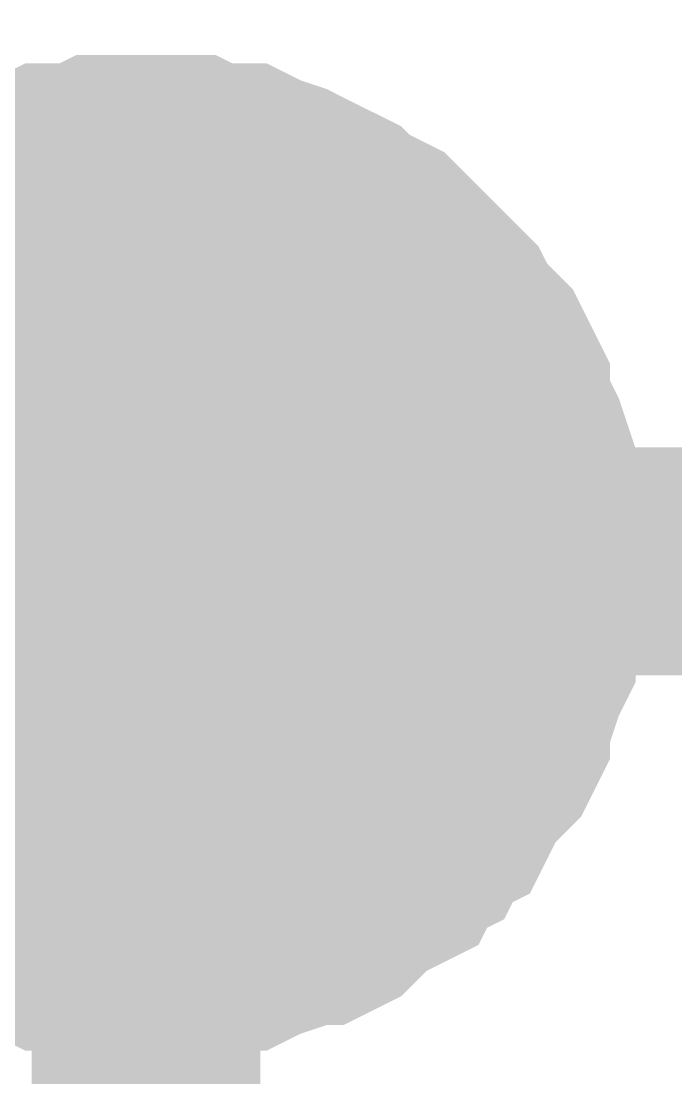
# Model space of a CAD drawing. Header units: inches. Extents: x 0 to 11.5, y 0 to 7.6.
# Drawn here: x 8.3932 to 8.427, y 5.3729 to 5.4276 of the extents above; entities that cross this region are included whole.
import ezdxf

# ---------------------------------------------------------------- set-up
doc = ezdxf.new("R2010")
doc.units = ezdxf.units.IN
doc.header["$MEASUREMENT"] = 0
doc.layers.add('Sheet', color=255, linetype='Continuous')

msp = doc.modelspace()

# ---------------------------------------------------------------- linework, layer by layer
at = {"layer": 'Sheet'}
for points in [[(6.200211, 5.399652, 0.0118, 0.0118, 0), (6.699808, 5.399652, 0.0118, 0.0118, 0), (7.799981, 5.399652, 0.0118, 0.0118, 0), (8.399674, 5.399652, 0.0118, 0.0118, 0), (8.699521, 5.399652, 0.0118, 0.0118, 0), (8.699521, 5.499768, 0.0118, 0.0118, 0)], [(8.386887, 5.415088, 0.0118, 0.0118, 0), (8.387768, 5.41597, 0.0118, 0.0118, 0), (8.38865, 5.416411, 0.0118, 0.0118, 0), (8.389532, 5.416852, 0.0118, 0.0118, 0), (8.389973, 5.417293, 0.0118, 0.0118, 0), (8.390855, 5.417734, 0.0118, 0.0118, 0), (8.391737, 5.418175, 0.0118, 0.0118, 0), (8.392619, 5.418617, 0.0118, 0.0118, 0), (8.393942, 5.419058, 0.0118, 0.0118, 0), (8.394824, 5.419499, 0.0118, 0.0118, 0), (8.395706, 5.419499, 0.0118, 0.0118, 0), (8.396587, 5.419499, 0.0118, 0.0118, 0), (8.397469, 5.41994, 0.0118, 0.0118, 0), (8.398792, 5.41994, 0.0118, 0.0118, 0), (8.399674, 5.41994, 0.0118, 0.0118, 0)], [(8.386887, 5.415088, 0.0118, 0.0118, 0), (8.387768, 5.41597, 0.0118, 0.0118, 0), (8.38865, 5.416411, 0.0118, 0.0118, 0), (8.389532, 5.416852, 0.0118, 0.0118, 0), (8.389973, 5.417293, 0.0118, 0.0118, 0), (8.390855, 5.417734, 0.0118, 0.0118, 0), (8.391737, 5.418175, 0.0118, 0.0118, 0), (8.392619, 5.418617, 0.0118, 0.0118, 0), (8.393942, 5.419058, 0.0118, 0.0118, 0), (8.394824, 5.419499, 0.0118, 0.0118, 0), (8.395706, 5.419499, 0.0118, 0.0118, 0), (8.396587, 5.419499, 0.0118, 0.0118, 0), (8.397469, 5.41994, 0.0118, 0.0118, 0), (8.398792, 5.41994, 0.0118, 0.0118, 0), (8.399674, 5.41994, 0.0118, 0.0118, 0)], [(8.386887, 5.415088, 0.0118, 0.0118, 0), (8.387768, 5.41597, 0.0118, 0.0118, 0), (8.38865, 5.416411, 0.0118, 0.0118, 0), (8.389532, 5.416852, 0.0118, 0.0118, 0), (8.389973, 5.417293, 0.0118, 0.0118, 0), (8.390855, 5.417734, 0.0118, 0.0118, 0), (8.391737, 5.418175, 0.0118, 0.0118, 0), (8.392619, 5.418617, 0.0118, 0.0118, 0), (8.393942, 5.419058, 0.0118, 0.0118, 0), (8.394824, 5.419499, 0.0118, 0.0118, 0), (8.395706, 5.419499, 0.0118, 0.0118, 0), (8.396587, 5.419499, 0.0118, 0.0118, 0), (8.397469, 5.41994, 0.0118, 0.0118, 0), (8.398792, 5.41994, 0.0118, 0.0118, 0), (8.399674, 5.41994, 0.0118, 0.0118, 0)], [(8.386887, 5.415088, 0.0118, 0.0118, 0), (8.387768, 5.41597, 0.0118, 0.0118, 0), (8.38865, 5.416411, 0.0118, 0.0118, 0), (8.389532, 5.416852, 0.0118, 0.0118, 0), (8.389973, 5.417293, 0.0118, 0.0118, 0), (8.390855, 5.417734, 0.0118, 0.0118, 0), (8.391737, 5.418175, 0.0118, 0.0118, 0), (8.392619, 5.418617, 0.0118, 0.0118, 0), (8.393942, 5.419058, 0.0118, 0.0118, 0), (8.394824, 5.419499, 0.0118, 0.0118, 0), (8.395706, 5.419499, 0.0118, 0.0118, 0), (8.396587, 5.419499, 0.0118, 0.0118, 0), (8.397469, 5.41994, 0.0118, 0.0118, 0), (8.398792, 5.41994, 0.0118, 0.0118, 0), (8.399674, 5.41994, 0.0118, 0.0118, 0)], [(8.399674, 5.41994, 0.0118, 0.0118, 0), (8.399674, 5.41994, 0.0118, 0.0118, 0)], [(8.399674, 5.41994, 0.0118, 0.0118, 0), (8.400556, 5.41994, 0.0118, 0.0118, 0), (8.401879, 5.41994, 0.0118, 0.0118, 0), (8.402761, 5.419499, 0.0118, 0.0118, 0), (8.403643, 5.419499, 0.0118, 0.0118, 0), (8.404525, 5.419499, 0.0118, 0.0118, 0), (8.405406, 5.419058, 0.0118, 0.0118, 0), (8.406729, 5.418617, 0.0118, 0.0118, 0), (8.407611, 5.418175, 0.0118, 0.0118, 0), (8.408493, 5.417734, 0.0118, 0.0118, 0), (8.409375, 5.417293, 0.0118, 0.0118, 0), (8.409816, 5.416852, 0.0118, 0.0118, 0), (8.410698, 5.416411, 0.0118, 0.0118, 0), (8.41158, 5.41597, 0.0118, 0.0118, 0), (8.412462, 5.415088, 0.0118, 0.0118, 0), (8.412903, 5.414647, 0.0118, 0.0118, 0), (8.413785, 5.413765, 0.0118, 0.0118, 0), (8.414225, 5.413324, 0.0118, 0.0118, 0), (8.415107, 5.412442, 0.0118, 0.0118, 0), (8.415548, 5.41156, 0.0118, 0.0118, 0), (8.415989, 5.411119, 0.0118, 0.0118, 0), (8.416871, 5.410237, 0.0118, 0.0118, 0), (8.417312, 5.409355, 0.0118, 0.0118, 0), (8.417753, 5.408473, 0.0118, 0.0118, 0), (8.417753, 5.407591, 0.0118, 0.0118, 0), (8.418194, 5.406708, 0.0118, 0.0118, 0), (8.418635, 5.405826, 0.0118, 0.0118, 0), (8.419076, 5.404503, 0.0118, 0.0118, 0), (8.419076, 5.403621, 0.0118, 0.0118, 0), (8.419076, 5.402739, 0.0118, 0.0118, 0), (8.419517, 5.401857, 0.0118, 0.0118, 0), (8.419517, 5.400534, 0.0118, 0.0118, 0), (8.419517, 5.399652, 0.0118, 0.0118, 0)], [(8.399674, 5.41994, 0.0118, 0.0118, 0), (8.399674, 5.41994, 0.0118, 0.0118, 0)], [(8.399674, 5.41994, 0.0118, 0.0118, 0), (8.400556, 5.41994, 0.0118, 0.0118, 0), (8.401879, 5.41994, 0.0118, 0.0118, 0), (8.402761, 5.419499, 0.0118, 0.0118, 0), (8.403643, 5.419499, 0.0118, 0.0118, 0), (8.404525, 5.419499, 0.0118, 0.0118, 0), (8.405406, 5.419058, 0.0118, 0.0118, 0), (8.406729, 5.418617, 0.0118, 0.0118, 0), (8.407611, 5.418175, 0.0118, 0.0118, 0), (8.408493, 5.417734, 0.0118, 0.0118, 0), (8.409375, 5.417293, 0.0118, 0.0118, 0), (8.409816, 5.416852, 0.0118, 0.0118, 0), (8.410698, 5.416411, 0.0118, 0.0118, 0), (8.41158, 5.41597, 0.0118, 0.0118, 0), (8.412462, 5.415088, 0.0118, 0.0118, 0), (8.412903, 5.414647, 0.0118, 0.0118, 0), (8.413785, 5.413765, 0.0118, 0.0118, 0), (8.414225, 5.413324, 0.0118, 0.0118, 0), (8.415107, 5.412442, 0.0118, 0.0118, 0), (8.415548, 5.41156, 0.0118, 0.0118, 0), (8.415989, 5.411119, 0.0118, 0.0118, 0), (8.416871, 5.410237, 0.0118, 0.0118, 0), (8.417312, 5.409355, 0.0118, 0.0118, 0), (8.417753, 5.408473, 0.0118, 0.0118, 0), (8.417753, 5.407591, 0.0118, 0.0118, 0), (8.418194, 5.406708, 0.0118, 0.0118, 0), (8.418635, 5.405826, 0.0118, 0.0118, 0), (8.419076, 5.404503, 0.0118, 0.0118, 0), (8.419076, 5.403621, 0.0118, 0.0118, 0), (8.419076, 5.402739, 0.0118, 0.0118, 0), (8.419517, 5.401857, 0.0118, 0.0118, 0), (8.419517, 5.400534, 0.0118, 0.0118, 0), (8.419517, 5.399652, 0.0118, 0.0118, 0)], [(8.399674, 5.41994, 0.0118, 0.0118, 0), (8.399674, 5.41994, 0.0118, 0.0118, 0)], [(8.399674, 5.41994, 0.0118, 0.0118, 0), (8.400556, 5.41994, 0.0118, 0.0118, 0), (8.401879, 5.41994, 0.0118, 0.0118, 0), (8.402761, 5.419499, 0.0118, 0.0118, 0), (8.403643, 5.419499, 0.0118, 0.0118, 0), (8.404525, 5.419499, 0.0118, 0.0118, 0), (8.405406, 5.419058, 0.0118, 0.0118, 0), (8.406729, 5.418617, 0.0118, 0.0118, 0), (8.407611, 5.418175, 0.0118, 0.0118, 0), (8.408493, 5.417734, 0.0118, 0.0118, 0), (8.409375, 5.417293, 0.0118, 0.0118, 0), (8.409816, 5.416852, 0.0118, 0.0118, 0), (8.410698, 5.416411, 0.0118, 0.0118, 0), (8.41158, 5.41597, 0.0118, 0.0118, 0), (8.412462, 5.415088, 0.0118, 0.0118, 0), (8.412903, 5.414647, 0.0118, 0.0118, 0), (8.413785, 5.413765, 0.0118, 0.0118, 0), (8.414225, 5.413324, 0.0118, 0.0118, 0), (8.415107, 5.412442, 0.0118, 0.0118, 0), (8.415548, 5.41156, 0.0118, 0.0118, 0), (8.415989, 5.411119, 0.0118, 0.0118, 0), (8.416871, 5.410237, 0.0118, 0.0118, 0), (8.417312, 5.409355, 0.0118, 0.0118, 0), (8.417753, 5.408473, 0.0118, 0.0118, 0), (8.417753, 5.407591, 0.0118, 0.0118, 0), (8.418194, 5.406708, 0.0118, 0.0118, 0), (8.418635, 5.405826, 0.0118, 0.0118, 0), (8.419076, 5.404503, 0.0118, 0.0118, 0), (8.419076, 5.403621, 0.0118, 0.0118, 0), (8.419076, 5.402739, 0.0118, 0.0118, 0), (8.419517, 5.401857, 0.0118, 0.0118, 0), (8.419517, 5.400534, 0.0118, 0.0118, 0), (8.419517, 5.399652, 0.0118, 0.0118, 0)], [(8.399674, 5.41994, 0.0118, 0.0118, 0), (8.399674, 5.41994, 0.0118, 0.0118, 0)], [(8.399674, 5.41994, 0.0118, 0.0118, 0), (8.400556, 5.41994, 0.0118, 0.0118, 0), (8.401879, 5.41994, 0.0118, 0.0118, 0), (8.402761, 5.419499, 0.0118, 0.0118, 0), (8.403643, 5.419499, 0.0118, 0.0118, 0), (8.404525, 5.419499, 0.0118, 0.0118, 0), (8.405406, 5.419058, 0.0118, 0.0118, 0), (8.406729, 5.418617, 0.0118, 0.0118, 0), (8.407611, 5.418175, 0.0118, 0.0118, 0), (8.408493, 5.417734, 0.0118, 0.0118, 0), (8.409375, 5.417293, 0.0118, 0.0118, 0), (8.409816, 5.416852, 0.0118, 0.0118, 0), (8.410698, 5.416411, 0.0118, 0.0118, 0), (8.41158, 5.41597, 0.0118, 0.0118, 0), (8.412462, 5.415088, 0.0118, 0.0118, 0), (8.412903, 5.414647, 0.0118, 0.0118, 0), (8.413785, 5.413765, 0.0118, 0.0118, 0), (8.414225, 5.413324, 0.0118, 0.0118, 0), (8.415107, 5.412442, 0.0118, 0.0118, 0), (8.415548, 5.41156, 0.0118, 0.0118, 0), (8.415989, 5.411119, 0.0118, 0.0118, 0), (8.416871, 5.410237, 0.0118, 0.0118, 0), (8.417312, 5.409355, 0.0118, 0.0118, 0), (8.417753, 5.408473, 0.0118, 0.0118, 0), (8.417753, 5.407591, 0.0118, 0.0118, 0), (8.418194, 5.406708, 0.0118, 0.0118, 0), (8.418635, 5.405826, 0.0118, 0.0118, 0), (8.419076, 5.404503, 0.0118, 0.0118, 0), (8.419076, 5.403621, 0.0118, 0.0118, 0), (8.419076, 5.402739, 0.0118, 0.0118, 0), (8.419517, 5.401857, 0.0118, 0.0118, 0), (8.419517, 5.400534, 0.0118, 0.0118, 0), (8.419517, 5.399652, 0.0118, 0.0118, 0)], [(8.390855, 5.417734, 0.0039, 0.0039, 0), (8.391737, 5.418175, 0.0039, 0.0039, 0), (8.392619, 5.418617, 0.0039, 0.0039, 0), (8.393942, 5.419058, 0.0039, 0.0039, 0), (8.394824, 5.419499, 0.0039, 0.0039, 0), (8.395706, 5.419499, 0.0039, 0.0039, 0), (8.396587, 5.419499, 0.0039, 0.0039, 0), (8.397469, 5.41994, 0.0039, 0.0039, 0), (8.398792, 5.41994, 0.0039, 0.0039, 0), (8.399674, 5.41994, 0.0039, 0.0039, 0)], [(8.390855, 5.417734, 0.0039, 0.0039, 0), (8.391737, 5.418175, 0.0039, 0.0039, 0), (8.392619, 5.418617, 0.0039, 0.0039, 0), (8.393942, 5.419058, 0.0039, 0.0039, 0), (8.394824, 5.419499, 0.0039, 0.0039, 0), (8.395706, 5.419499, 0.0039, 0.0039, 0), (8.396587, 5.419499, 0.0039, 0.0039, 0), (8.397469, 5.41994, 0.0039, 0.0039, 0), (8.398792, 5.41994, 0.0039, 0.0039, 0), (8.399674, 5.41994, 0.0039, 0.0039, 0)], [(8.390855, 5.417734, 0.0039, 0.0039, 0), (8.391737, 5.418175, 0.0039, 0.0039, 0), (8.392619, 5.418617, 0.0039, 0.0039, 0), (8.393942, 5.419058, 0.0039, 0.0039, 0), (8.394824, 5.419499, 0.0039, 0.0039, 0), (8.395706, 5.419499, 0.0039, 0.0039, 0), (8.396587, 5.419499, 0.0039, 0.0039, 0), (8.397469, 5.41994, 0.0039, 0.0039, 0), (8.398792, 5.41994, 0.0039, 0.0039, 0), (8.399674, 5.41994, 0.0039, 0.0039, 0)], [(8.390855, 5.417734, 0.0039, 0.0039, 0), (8.391737, 5.418175, 0.0039, 0.0039, 0), (8.392619, 5.418617, 0.0039, 0.0039, 0), (8.393942, 5.419058, 0.0039, 0.0039, 0), (8.394824, 5.419499, 0.0039, 0.0039, 0), (8.395706, 5.419499, 0.0039, 0.0039, 0), (8.396587, 5.419499, 0.0039, 0.0039, 0), (8.397469, 5.41994, 0.0039, 0.0039, 0), (8.398792, 5.41994, 0.0039, 0.0039, 0), (8.399674, 5.41994, 0.0039, 0.0039, 0)], [(8.399674, 5.41994, 0.0039, 0.0039, 0), (8.399674, 5.41994, 0.0039, 0.0039, 0)], [(8.399674, 5.41994, 0.0039, 0.0039, 0), (8.400556, 5.41994, 0.0039, 0.0039, 0), (8.401879, 5.41994, 0.0039, 0.0039, 0), (8.402761, 5.419499, 0.0039, 0.0039, 0), (8.403643, 5.419499, 0.0039, 0.0039, 0), (8.404525, 5.419499, 0.0039, 0.0039, 0), (8.405406, 5.419058, 0.0039, 0.0039, 0), (8.406729, 5.418617, 0.0039, 0.0039, 0), (8.407611, 5.418175, 0.0039, 0.0039, 0), (8.408493, 5.417734, 0.0039, 0.0039, 0), (8.409375, 5.417293, 0.0039, 0.0039, 0), (8.409816, 5.416852, 0.0039, 0.0039, 0), (8.410698, 5.416411, 0.0039, 0.0039, 0), (8.41158, 5.41597, 0.0039, 0.0039, 0), (8.412462, 5.415088, 0.0039, 0.0039, 0), (8.412903, 5.414647, 0.0039, 0.0039, 0), (8.413785, 5.413765, 0.0039, 0.0039, 0), (8.414225, 5.413324, 0.0039, 0.0039, 0), (8.415107, 5.412442, 0.0039, 0.0039, 0), (8.415548, 5.41156, 0.0039, 0.0039, 0), (8.415989, 5.411119, 0.0039, 0.0039, 0), (8.416871, 5.410237, 0.0039, 0.0039, 0), (8.417312, 5.409355, 0.0039, 0.0039, 0), (8.417753, 5.408473, 0.0039, 0.0039, 0), (8.417753, 5.407591, 0.0039, 0.0039, 0), (8.418194, 5.406708, 0.0039, 0.0039, 0), (8.418635, 5.405826, 0.0039, 0.0039, 0), (8.419076, 5.404503, 0.0039, 0.0039, 0), (8.419076, 5.403621, 0.0039, 0.0039, 0), (8.419076, 5.402739, 0.0039, 0.0039, 0), (8.419517, 5.401857, 0.0039, 0.0039, 0), (8.419517, 5.400534, 0.0039, 0.0039, 0), (8.419517, 5.399652, 0.0039, 0.0039, 0)], [(8.399674, 5.41994, 0.0039, 0.0039, 0), (8.399674, 5.41994, 0.0039, 0.0039, 0)], [(8.399674, 5.41994, 0.0039, 0.0039, 0), (8.400556, 5.41994, 0.0039, 0.0039, 0), (8.401879, 5.41994, 0.0039, 0.0039, 0), (8.402761, 5.419499, 0.0039, 0.0039, 0), (8.403643, 5.419499, 0.0039, 0.0039, 0), (8.404525, 5.419499, 0.0039, 0.0039, 0), (8.405406, 5.419058, 0.0039, 0.0039, 0), (8.406729, 5.418617, 0.0039, 0.0039, 0), (8.407611, 5.418175, 0.0039, 0.0039, 0), (8.408493, 5.417734, 0.0039, 0.0039, 0), (8.409375, 5.417293, 0.0039, 0.0039, 0), (8.409816, 5.416852, 0.0039, 0.0039, 0), (8.410698, 5.416411, 0.0039, 0.0039, 0), (8.41158, 5.41597, 0.0039, 0.0039, 0), (8.412462, 5.415088, 0.0039, 0.0039, 0), (8.412903, 5.414647, 0.0039, 0.0039, 0), (8.413785, 5.413765, 0.0039, 0.0039, 0), (8.414225, 5.413324, 0.0039, 0.0039, 0), (8.415107, 5.412442, 0.0039, 0.0039, 0), (8.415548, 5.41156, 0.0039, 0.0039, 0), (8.415989, 5.411119, 0.0039, 0.0039, 0), (8.416871, 5.410237, 0.0039, 0.0039, 0), (8.417312, 5.409355, 0.0039, 0.0039, 0), (8.417753, 5.408473, 0.0039, 0.0039, 0), (8.417753, 5.407591, 0.0039, 0.0039, 0), (8.418194, 5.406708, 0.0039, 0.0039, 0), (8.418635, 5.405826, 0.0039, 0.0039, 0), (8.419076, 5.404503, 0.0039, 0.0039, 0), (8.419076, 5.403621, 0.0039, 0.0039, 0), (8.419076, 5.402739, 0.0039, 0.0039, 0), (8.419517, 5.401857, 0.0039, 0.0039, 0), (8.419517, 5.400534, 0.0039, 0.0039, 0), (8.419517, 5.399652, 0.0039, 0.0039, 0)], [(8.399674, 5.41994, 0.0039, 0.0039, 0), (8.399674, 5.41994, 0.0039, 0.0039, 0)], [(8.399674, 5.41994, 0.0039, 0.0039, 0), (8.400556, 5.41994, 0.0039, 0.0039, 0), (8.401879, 5.41994, 0.0039, 0.0039, 0), (8.402761, 5.419499, 0.0039, 0.0039, 0), (8.403643, 5.419499, 0.0039, 0.0039, 0), (8.404525, 5.419499, 0.0039, 0.0039, 0), (8.405406, 5.419058, 0.0039, 0.0039, 0), (8.406729, 5.418617, 0.0039, 0.0039, 0), (8.407611, 5.418175, 0.0039, 0.0039, 0), (8.408493, 5.417734, 0.0039, 0.0039, 0), (8.409375, 5.417293, 0.0039, 0.0039, 0), (8.409816, 5.416852, 0.0039, 0.0039, 0), (8.410698, 5.416411, 0.0039, 0.0039, 0), (8.41158, 5.41597, 0.0039, 0.0039, 0), (8.412462, 5.415088, 0.0039, 0.0039, 0), (8.412903, 5.414647, 0.0039, 0.0039, 0), (8.413785, 5.413765, 0.0039, 0.0039, 0), (8.414225, 5.413324, 0.0039, 0.0039, 0), (8.415107, 5.412442, 0.0039, 0.0039, 0), (8.415548, 5.41156, 0.0039, 0.0039, 0), (8.415989, 5.411119, 0.0039, 0.0039, 0), (8.416871, 5.410237, 0.0039, 0.0039, 0), (8.417312, 5.409355, 0.0039, 0.0039, 0), (8.417753, 5.408473, 0.0039, 0.0039, 0), (8.417753, 5.407591, 0.0039, 0.0039, 0), (8.418194, 5.406708, 0.0039, 0.0039, 0), (8.418635, 5.405826, 0.0039, 0.0039, 0), (8.419076, 5.404503, 0.0039, 0.0039, 0), (8.419076, 5.403621, 0.0039, 0.0039, 0), (8.419076, 5.402739, 0.0039, 0.0039, 0), (8.419517, 5.401857, 0.0039, 0.0039, 0), (8.419517, 5.400534, 0.0039, 0.0039, 0), (8.419517, 5.399652, 0.0039, 0.0039, 0)], [(8.399674, 5.41994, 0.0039, 0.0039, 0), (8.399674, 5.41994, 0.0039, 0.0039, 0)], [(8.399674, 5.41994, 0.0039, 0.0039, 0), (8.400556, 5.41994, 0.0039, 0.0039, 0), (8.401879, 5.41994, 0.0039, 0.0039, 0), (8.402761, 5.419499, 0.0039, 0.0039, 0), (8.403643, 5.419499, 0.0039, 0.0039, 0), (8.404525, 5.419499, 0.0039, 0.0039, 0), (8.405406, 5.419058, 0.0039, 0.0039, 0), (8.406729, 5.418617, 0.0039, 0.0039, 0), (8.407611, 5.418175, 0.0039, 0.0039, 0), (8.408493, 5.417734, 0.0039, 0.0039, 0), (8.409375, 5.417293, 0.0039, 0.0039, 0), (8.409816, 5.416852, 0.0039, 0.0039, 0), (8.410698, 5.416411, 0.0039, 0.0039, 0), (8.41158, 5.41597, 0.0039, 0.0039, 0), (8.412462, 5.415088, 0.0039, 0.0039, 0), (8.412903, 5.414647, 0.0039, 0.0039, 0), (8.413785, 5.413765, 0.0039, 0.0039, 0), (8.414225, 5.413324, 0.0039, 0.0039, 0), (8.415107, 5.412442, 0.0039, 0.0039, 0), (8.415548, 5.41156, 0.0039, 0.0039, 0), (8.415989, 5.411119, 0.0039, 0.0039, 0), (8.416871, 5.410237, 0.0039, 0.0039, 0), (8.417312, 5.409355, 0.0039, 0.0039, 0), (8.417753, 5.408473, 0.0039, 0.0039, 0), (8.417753, 5.407591, 0.0039, 0.0039, 0), (8.418194, 5.406708, 0.0039, 0.0039, 0), (8.418635, 5.405826, 0.0039, 0.0039, 0), (8.419076, 5.404503, 0.0039, 0.0039, 0), (8.419076, 5.403621, 0.0039, 0.0039, 0), (8.419076, 5.402739, 0.0039, 0.0039, 0), (8.419517, 5.401857, 0.0039, 0.0039, 0), (8.419517, 5.400534, 0.0039, 0.0039, 0), (8.419517, 5.399652, 0.0039, 0.0039, 0)], [(8.419517, 5.399652, 0.0118, 0.0118, 0), (8.419517, 5.39877, 0.0118, 0.0118, 0), (8.419517, 5.397447, 0.0118, 0.0118, 0), (8.419076, 5.396565, 0.0118, 0.0118, 0), (8.419076, 5.395682, 0.0118, 0.0118, 0), (8.419076, 5.3948, 0.0118, 0.0118, 0), (8.418635, 5.393918, 0.0118, 0.0118, 0), (8.418194, 5.392595, 0.0118, 0.0118, 0), (8.417753, 5.391713, 0.0118, 0.0118, 0), (8.417753, 5.390831, 0.0118, 0.0118, 0), (8.417312, 5.389949, 0.0118, 0.0118, 0), (8.416871, 5.389508, 0.0118, 0.0118, 0), (8.415989, 5.388626, 0.0118, 0.0118, 0), (8.415548, 5.387744, 0.0118, 0.0118, 0), (8.415107, 5.386862, 0.0118, 0.0118, 0), (8.414225, 5.386421, 0.0118, 0.0118, 0), (8.413785, 5.385539, 0.0118, 0.0118, 0), (8.412903, 5.385097, 0.0118, 0.0118, 0), (8.412462, 5.384215, 0.0118, 0.0118, 0), (8.41158, 5.383774, 0.0118, 0.0118, 0), (8.410698, 5.383333, 0.0118, 0.0118, 0), (8.409816, 5.382451, 0.0118, 0.0118, 0), (8.409375, 5.38201, 0.0118, 0.0118, 0), (8.408493, 5.381569, 0.0118, 0.0118, 0), (8.407611, 5.381569, 0.0118, 0.0118, 0), (8.406729, 5.381128, 0.0118, 0.0118, 0), (8.405406, 5.380687, 0.0118, 0.0118, 0), (8.404525, 5.380246, 0.0118, 0.0118, 0), (8.403643, 5.380246, 0.0118, 0.0118, 0), (8.402761, 5.380246, 0.0118, 0.0118, 0), (8.401879, 5.379805, 0.0118, 0.0118, 0), (8.400556, 5.379805, 0.0118, 0.0118, 0), (8.399674, 5.379805, 0.0118, 0.0118, 0)], [(8.399674, 5.299977, 0.0118, 0.0118, 0), (8.399674, 5.399652, 0.0118, 0.0118, 0)], [(8.419517, 5.399652, 0.0118, 0.0118, 0), (8.419517, 5.39877, 0.0118, 0.0118, 0), (8.419517, 5.397447, 0.0118, 0.0118, 0), (8.419076, 5.396565, 0.0118, 0.0118, 0), (8.419076, 5.395682, 0.0118, 0.0118, 0), (8.419076, 5.3948, 0.0118, 0.0118, 0), (8.418635, 5.393918, 0.0118, 0.0118, 0), (8.418194, 5.392595, 0.0118, 0.0118, 0), (8.417753, 5.391713, 0.0118, 0.0118, 0), (8.417753, 5.390831, 0.0118, 0.0118, 0), (8.417312, 5.389949, 0.0118, 0.0118, 0), (8.416871, 5.389508, 0.0118, 0.0118, 0), (8.415989, 5.388626, 0.0118, 0.0118, 0), (8.415548, 5.387744, 0.0118, 0.0118, 0), (8.415107, 5.386862, 0.0118, 0.0118, 0), (8.414225, 5.386421, 0.0118, 0.0118, 0), (8.413785, 5.385539, 0.0118, 0.0118, 0), (8.412903, 5.385097, 0.0118, 0.0118, 0), (8.412462, 5.384215, 0.0118, 0.0118, 0), (8.41158, 5.383774, 0.0118, 0.0118, 0), (8.410698, 5.383333, 0.0118, 0.0118, 0), (8.409816, 5.382451, 0.0118, 0.0118, 0), (8.409375, 5.38201, 0.0118, 0.0118, 0), (8.408493, 5.381569, 0.0118, 0.0118, 0), (8.407611, 5.381569, 0.0118, 0.0118, 0), (8.406729, 5.381128, 0.0118, 0.0118, 0), (8.405406, 5.380687, 0.0118, 0.0118, 0), (8.404525, 5.380246, 0.0118, 0.0118, 0), (8.403643, 5.380246, 0.0118, 0.0118, 0), (8.402761, 5.380246, 0.0118, 0.0118, 0), (8.401879, 5.379805, 0.0118, 0.0118, 0), (8.400556, 5.379805, 0.0118, 0.0118, 0), (8.399674, 5.379805, 0.0118, 0.0118, 0)], [(8.419517, 5.399652, 0.0118, 0.0118, 0), (8.419517, 5.39877, 0.0118, 0.0118, 0), (8.419517, 5.397447, 0.0118, 0.0118, 0), (8.419076, 5.396565, 0.0118, 0.0118, 0), (8.419076, 5.395682, 0.0118, 0.0118, 0), (8.419076, 5.3948, 0.0118, 0.0118, 0), (8.418635, 5.393918, 0.0118, 0.0118, 0), (8.418194, 5.392595, 0.0118, 0.0118, 0), (8.417753, 5.391713, 0.0118, 0.0118, 0), (8.417753, 5.390831, 0.0118, 0.0118, 0), (8.417312, 5.389949, 0.0118, 0.0118, 0), (8.416871, 5.389508, 0.0118, 0.0118, 0), (8.415989, 5.388626, 0.0118, 0.0118, 0), (8.415548, 5.387744, 0.0118, 0.0118, 0), (8.415107, 5.386862, 0.0118, 0.0118, 0), (8.414225, 5.386421, 0.0118, 0.0118, 0), (8.413785, 5.385539, 0.0118, 0.0118, 0), (8.412903, 5.385097, 0.0118, 0.0118, 0), (8.412462, 5.384215, 0.0118, 0.0118, 0), (8.41158, 5.383774, 0.0118, 0.0118, 0), (8.410698, 5.383333, 0.0118, 0.0118, 0), (8.409816, 5.382451, 0.0118, 0.0118, 0), (8.409375, 5.38201, 0.0118, 0.0118, 0), (8.408493, 5.381569, 0.0118, 0.0118, 0), (8.407611, 5.381569, 0.0118, 0.0118, 0), (8.406729, 5.381128, 0.0118, 0.0118, 0), (8.405406, 5.380687, 0.0118, 0.0118, 0), (8.404525, 5.380246, 0.0118, 0.0118, 0), (8.403643, 5.380246, 0.0118, 0.0118, 0), (8.402761, 5.380246, 0.0118, 0.0118, 0), (8.401879, 5.379805, 0.0118, 0.0118, 0), (8.400556, 5.379805, 0.0118, 0.0118, 0), (8.399674, 5.379805, 0.0118, 0.0118, 0)], [(8.419517, 5.399652, 0.0118, 0.0118, 0), (8.419517, 5.39877, 0.0118, 0.0118, 0), (8.419517, 5.397447, 0.0118, 0.0118, 0), (8.419076, 5.396565, 0.0118, 0.0118, 0), (8.419076, 5.395682, 0.0118, 0.0118, 0), (8.419076, 5.3948, 0.0118, 0.0118, 0), (8.418635, 5.393918, 0.0118, 0.0118, 0), (8.418194, 5.392595, 0.0118, 0.0118, 0), (8.417753, 5.391713, 0.0118, 0.0118, 0), (8.417753, 5.390831, 0.0118, 0.0118, 0), (8.417312, 5.389949, 0.0118, 0.0118, 0), (8.416871, 5.389508, 0.0118, 0.0118, 0), (8.415989, 5.388626, 0.0118, 0.0118, 0), (8.415548, 5.387744, 0.0118, 0.0118, 0), (8.415107, 5.386862, 0.0118, 0.0118, 0), (8.414225, 5.386421, 0.0118, 0.0118, 0), (8.413785, 5.385539, 0.0118, 0.0118, 0), (8.412903, 5.385097, 0.0118, 0.0118, 0), (8.412462, 5.384215, 0.0118, 0.0118, 0), (8.41158, 5.383774, 0.0118, 0.0118, 0), (8.410698, 5.383333, 0.0118, 0.0118, 0), (8.409816, 5.382451, 0.0118, 0.0118, 0), (8.409375, 5.38201, 0.0118, 0.0118, 0), (8.408493, 5.381569, 0.0118, 0.0118, 0), (8.407611, 5.381569, 0.0118, 0.0118, 0), (8.406729, 5.381128, 0.0118, 0.0118, 0), (8.405406, 5.380687, 0.0118, 0.0118, 0), (8.404525, 5.380246, 0.0118, 0.0118, 0), (8.403643, 5.380246, 0.0118, 0.0118, 0), (8.402761, 5.380246, 0.0118, 0.0118, 0), (8.401879, 5.379805, 0.0118, 0.0118, 0), (8.400556, 5.379805, 0.0118, 0.0118, 0), (8.399674, 5.379805, 0.0118, 0.0118, 0)], [(8.419517, 5.399652, 0.0118, 0.0118, 0), (8.419517, 5.399652, 0.0118, 0.0118, 0), (8.419517, 5.399652, 0.0118, 0.0118, 0), (8.419517, 5.399652, 0.0118, 0.0118, 0), (8.419517, 5.399652, 0.0118, 0.0118, 0), (8.419517, 5.399652, 0.0118, 0.0118, 0), (8.419517, 5.399652, 0.0118, 0.0118, 0), (8.419517, 5.399652, 0.0118, 0.0118, 0), (8.419517, 5.399652, 0.0118, 0.0118, 0), (8.419517, 5.399652, 0.0118, 0.0118, 0), (8.419517, 5.399652, 0.0118, 0.0118, 0), (8.419517, 5.399652, 0.0118, 0.0118, 0), (8.419517, 5.399652, 0.0118, 0.0118, 0), (8.419517, 5.399652, 0.0118, 0.0118, 0), (8.419517, 5.399652, 0.0118, 0.0118, 0), (8.419517, 5.399652, 0.0118, 0.0118, 0), (8.419517, 5.399652, 0.0118, 0.0118, 0), (8.419517, 5.399652, 0.0118, 0.0118, 0), (8.419517, 5.399652, 0.0118, 0.0118, 0), (8.419517, 5.399652, 0.0118, 0.0118, 0), (8.419517, 5.399652, 0.0118, 0.0118, 0), (8.419517, 5.399652, 0.0118, 0.0118, 0), (8.419517, 5.399652, 0.0118, 0.0118, 0), (8.419517, 5.399652, 0.0118, 0.0118, 0), (8.419517, 5.399652, 0.0118, 0.0118, 0), (8.419517, 5.399652, 0.0118, 0.0118, 0), (8.419517, 5.399652, 0.0118, 0.0118, 0), (8.419517, 5.399652, 0.0118, 0.0118, 0), (8.419517, 5.399652, 0.0118, 0.0118, 0), (8.419517, 5.399652, 0.0118, 0.0118, 0), (8.419517, 5.399652, 0.0118, 0.0118, 0), (8.419517, 5.399652, 0.0118, 0.0118, 0), (8.419517, 5.399652, 0.0118, 0.0118, 0)], [(8.419517, 5.399652, 0.0118, 0.0118, 0), (8.419517, 5.399652, 0.0118, 0.0118, 0)], [(8.419517, 5.399652, 0.0118, 0.0118, 0), (8.419517, 5.399652, 0.0118, 0.0118, 0), (8.419517, 5.399652, 0.0118, 0.0118, 0), (8.419517, 5.399652, 0.0118, 0.0118, 0), (8.419517, 5.399652, 0.0118, 0.0118, 0), (8.419517, 5.399652, 0.0118, 0.0118, 0), (8.419517, 5.399652, 0.0118, 0.0118, 0), (8.419517, 5.399652, 0.0118, 0.0118, 0), (8.419517, 5.399652, 0.0118, 0.0118, 0), (8.419517, 5.399652, 0.0118, 0.0118, 0), (8.419517, 5.399652, 0.0118, 0.0118, 0), (8.419517, 5.399652, 0.0118, 0.0118, 0), (8.419517, 5.399652, 0.0118, 0.0118, 0), (8.419517, 5.399652, 0.0118, 0.0118, 0), (8.419517, 5.399652, 0.0118, 0.0118, 0), (8.419517, 5.399652, 0.0118, 0.0118, 0), (8.419517, 5.399652, 0.0118, 0.0118, 0), (8.419517, 5.399652, 0.0118, 0.0118, 0), (8.419517, 5.399652, 0.0118, 0.0118, 0), (8.419517, 5.399652, 0.0118, 0.0118, 0), (8.419517, 5.399652, 0.0118, 0.0118, 0), (8.419517, 5.399652, 0.0118, 0.0118, 0), (8.419517, 5.399652, 0.0118, 0.0118, 0), (8.419517, 5.399652, 0.0118, 0.0118, 0), (8.419517, 5.399652, 0.0118, 0.0118, 0), (8.419517, 5.399652, 0.0118, 0.0118, 0), (8.419517, 5.399652, 0.0118, 0.0118, 0), (8.419517, 5.399652, 0.0118, 0.0118, 0), (8.419517, 5.399652, 0.0118, 0.0118, 0), (8.419517, 5.399652, 0.0118, 0.0118, 0), (8.419517, 5.399652, 0.0118, 0.0118, 0), (8.419517, 5.399652, 0.0118, 0.0118, 0), (8.419517, 5.399652, 0.0118, 0.0118, 0)], [(8.419517, 5.399652, 0.0118, 0.0118, 0), (8.419517, 5.399652, 0.0118, 0.0118, 0)], [(8.419517, 5.399652, 0.0118, 0.0118, 0), (8.419517, 5.399652, 0.0118, 0.0118, 0), (8.419517, 5.399652, 0.0118, 0.0118, 0), (8.419517, 5.399652, 0.0118, 0.0118, 0), (8.419517, 5.399652, 0.0118, 0.0118, 0), (8.419517, 5.399652, 0.0118, 0.0118, 0), (8.419517, 5.399652, 0.0118, 0.0118, 0), (8.419517, 5.399652, 0.0118, 0.0118, 0), (8.419517, 5.399652, 0.0118, 0.0118, 0), (8.419517, 5.399652, 0.0118, 0.0118, 0), (8.419517, 5.399652, 0.0118, 0.0118, 0), (8.419517, 5.399652, 0.0118, 0.0118, 0), (8.419517, 5.399652, 0.0118, 0.0118, 0), (8.419517, 5.399652, 0.0118, 0.0118, 0), (8.419517, 5.399652, 0.0118, 0.0118, 0), (8.419517, 5.399652, 0.0118, 0.0118, 0), (8.419517, 5.399652, 0.0118, 0.0118, 0), (8.419517, 5.399652, 0.0118, 0.0118, 0), (8.419517, 5.399652, 0.0118, 0.0118, 0), (8.419517, 5.399652, 0.0118, 0.0118, 0), (8.419517, 5.399652, 0.0118, 0.0118, 0), (8.419517, 5.399652, 0.0118, 0.0118, 0), (8.419517, 5.399652, 0.0118, 0.0118, 0), (8.419517, 5.399652, 0.0118, 0.0118, 0), (8.419517, 5.399652, 0.0118, 0.0118, 0), (8.419517, 5.399652, 0.0118, 0.0118, 0), (8.419517, 5.399652, 0.0118, 0.0118, 0), (8.419517, 5.399652, 0.0118, 0.0118, 0), (8.419517, 5.399652, 0.0118, 0.0118, 0), (8.419517, 5.399652, 0.0118, 0.0118, 0), (8.419517, 5.399652, 0.0118, 0.0118, 0), (8.419517, 5.399652, 0.0118, 0.0118, 0), (8.419517, 5.399652, 0.0118, 0.0118, 0)], [(8.419517, 5.399652, 0.0118, 0.0118, 0), (8.419517, 5.399652, 0.0118, 0.0118, 0)], [(8.419517, 5.399652, 0.0118, 0.0118, 0), (8.419517, 5.399652, 0.0118, 0.0118, 0), (8.419517, 5.399652, 0.0118, 0.0118, 0), (8.419517, 5.399652, 0.0118, 0.0118, 0), (8.419517, 5.399652, 0.0118, 0.0118, 0), (8.419517, 5.399652, 0.0118, 0.0118, 0), (8.419517, 5.399652, 0.0118, 0.0118, 0), (8.419517, 5.399652, 0.0118, 0.0118, 0), (8.419517, 5.399652, 0.0118, 0.0118, 0), (8.419517, 5.399652, 0.0118, 0.0118, 0), (8.419517, 5.399652, 0.0118, 0.0118, 0), (8.419517, 5.399652, 0.0118, 0.0118, 0), (8.419517, 5.399652, 0.0118, 0.0118, 0), (8.419517, 5.399652, 0.0118, 0.0118, 0), (8.419517, 5.399652, 0.0118, 0.0118, 0), (8.419517, 5.399652, 0.0118, 0.0118, 0), (8.419517, 5.399652, 0.0118, 0.0118, 0), (8.419517, 5.399652, 0.0118, 0.0118, 0), (8.419517, 5.399652, 0.0118, 0.0118, 0), (8.419517, 5.399652, 0.0118, 0.0118, 0), (8.419517, 5.399652, 0.0118, 0.0118, 0), (8.419517, 5.399652, 0.0118, 0.0118, 0), (8.419517, 5.399652, 0.0118, 0.0118, 0), (8.419517, 5.399652, 0.0118, 0.0118, 0), (8.419517, 5.399652, 0.0118, 0.0118, 0), (8.419517, 5.399652, 0.0118, 0.0118, 0), (8.419517, 5.399652, 0.0118, 0.0118, 0), (8.419517, 5.399652, 0.0118, 0.0118, 0), (8.419517, 5.399652, 0.0118, 0.0118, 0), (8.419517, 5.399652, 0.0118, 0.0118, 0), (8.419517, 5.399652, 0.0118, 0.0118, 0), (8.419517, 5.399652, 0.0118, 0.0118, 0), (8.419517, 5.399652, 0.0118, 0.0118, 0)], [(8.419517, 5.399652, 0.0118, 0.0118, 0), (8.419517, 5.399652, 0.0118, 0.0118, 0)], [(8.419517, 5.399652, 0.0039, 0.0039, 0), (8.419517, 5.39877, 0.0039, 0.0039, 0), (8.419517, 5.397447, 0.0039, 0.0039, 0), (8.419076, 5.396565, 0.0039, 0.0039, 0), (8.419076, 5.395682, 0.0039, 0.0039, 0), (8.419076, 5.3948, 0.0039, 0.0039, 0), (8.418635, 5.393918, 0.0039, 0.0039, 0), (8.418194, 5.392595, 0.0039, 0.0039, 0), (8.417753, 5.391713, 0.0039, 0.0039, 0), (8.417753, 5.390831, 0.0039, 0.0039, 0), (8.417312, 5.389949, 0.0039, 0.0039, 0), (8.416871, 5.389508, 0.0039, 0.0039, 0), (8.415989, 5.388626, 0.0039, 0.0039, 0), (8.415548, 5.387744, 0.0039, 0.0039, 0), (8.415107, 5.386862, 0.0039, 0.0039, 0), (8.414225, 5.386421, 0.0039, 0.0039, 0), (8.413785, 5.385539, 0.0039, 0.0039, 0), (8.412903, 5.385097, 0.0039, 0.0039, 0), (8.412462, 5.384215, 0.0039, 0.0039, 0), (8.41158, 5.383774, 0.0039, 0.0039, 0), (8.410698, 5.383333, 0.0039, 0.0039, 0), (8.409816, 5.382451, 0.0039, 0.0039, 0), (8.409375, 5.38201, 0.0039, 0.0039, 0), (8.408493, 5.381569, 0.0039, 0.0039, 0), (8.407611, 5.381569, 0.0039, 0.0039, 0), (8.406729, 5.381128, 0.0039, 0.0039, 0), (8.405406, 5.380687, 0.0039, 0.0039, 0), (8.404525, 5.380246, 0.0039, 0.0039, 0), (8.403643, 5.380246, 0.0039, 0.0039, 0), (8.402761, 5.380246, 0.0039, 0.0039, 0), (8.401879, 5.379805, 0.0039, 0.0039, 0), (8.400556, 5.379805, 0.0039, 0.0039, 0), (8.399674, 5.379805, 0.0039, 0.0039, 0)], [(8.419517, 5.399652, 0.0039, 0.0039, 0), (8.419517, 5.39877, 0.0039, 0.0039, 0), (8.419517, 5.397447, 0.0039, 0.0039, 0), (8.419076, 5.396565, 0.0039, 0.0039, 0), (8.419076, 5.395682, 0.0039, 0.0039, 0), (8.419076, 5.3948, 0.0039, 0.0039, 0), (8.418635, 5.393918, 0.0039, 0.0039, 0), (8.418194, 5.392595, 0.0039, 0.0039, 0), (8.417753, 5.391713, 0.0039, 0.0039, 0), (8.417753, 5.390831, 0.0039, 0.0039, 0), (8.417312, 5.389949, 0.0039, 0.0039, 0), (8.416871, 5.389508, 0.0039, 0.0039, 0), (8.415989, 5.388626, 0.0039, 0.0039, 0), (8.415548, 5.387744, 0.0039, 0.0039, 0), (8.415107, 5.386862, 0.0039, 0.0039, 0), (8.414225, 5.386421, 0.0039, 0.0039, 0), (8.413785, 5.385539, 0.0039, 0.0039, 0), (8.412903, 5.385097, 0.0039, 0.0039, 0), (8.412462, 5.384215, 0.0039, 0.0039, 0), (8.41158, 5.383774, 0.0039, 0.0039, 0), (8.410698, 5.383333, 0.0039, 0.0039, 0), (8.409816, 5.382451, 0.0039, 0.0039, 0), (8.409375, 5.38201, 0.0039, 0.0039, 0), (8.408493, 5.381569, 0.0039, 0.0039, 0), (8.407611, 5.381569, 0.0039, 0.0039, 0), (8.406729, 5.381128, 0.0039, 0.0039, 0), (8.405406, 5.380687, 0.0039, 0.0039, 0), (8.404525, 5.380246, 0.0039, 0.0039, 0), (8.403643, 5.380246, 0.0039, 0.0039, 0), (8.402761, 5.380246, 0.0039, 0.0039, 0), (8.401879, 5.379805, 0.0039, 0.0039, 0), (8.400556, 5.379805, 0.0039, 0.0039, 0), (8.399674, 5.379805, 0.0039, 0.0039, 0)], [(8.419517, 5.399652, 0.0039, 0.0039, 0), (8.419517, 5.39877, 0.0039, 0.0039, 0), (8.419517, 5.397447, 0.0039, 0.0039, 0), (8.419076, 5.396565, 0.0039, 0.0039, 0), (8.419076, 5.395682, 0.0039, 0.0039, 0), (8.419076, 5.3948, 0.0039, 0.0039, 0), (8.418635, 5.393918, 0.0039, 0.0039, 0), (8.418194, 5.392595, 0.0039, 0.0039, 0), (8.417753, 5.391713, 0.0039, 0.0039, 0), (8.417753, 5.390831, 0.0039, 0.0039, 0), (8.417312, 5.389949, 0.0039, 0.0039, 0), (8.416871, 5.389508, 0.0039, 0.0039, 0), (8.415989, 5.388626, 0.0039, 0.0039, 0), (8.415548, 5.387744, 0.0039, 0.0039, 0), (8.415107, 5.386862, 0.0039, 0.0039, 0), (8.414225, 5.386421, 0.0039, 0.0039, 0), (8.413785, 5.385539, 0.0039, 0.0039, 0), (8.412903, 5.385097, 0.0039, 0.0039, 0), (8.412462, 5.384215, 0.0039, 0.0039, 0), (8.41158, 5.383774, 0.0039, 0.0039, 0), (8.410698, 5.383333, 0.0039, 0.0039, 0), (8.409816, 5.382451, 0.0039, 0.0039, 0), (8.409375, 5.38201, 0.0039, 0.0039, 0), (8.408493, 5.381569, 0.0039, 0.0039, 0), (8.407611, 5.381569, 0.0039, 0.0039, 0), (8.406729, 5.381128, 0.0039, 0.0039, 0), (8.405406, 5.380687, 0.0039, 0.0039, 0), (8.404525, 5.380246, 0.0039, 0.0039, 0), (8.403643, 5.380246, 0.0039, 0.0039, 0), (8.402761, 5.380246, 0.0039, 0.0039, 0), (8.401879, 5.379805, 0.0039, 0.0039, 0), (8.400556, 5.379805, 0.0039, 0.0039, 0), (8.399674, 5.379805, 0.0039, 0.0039, 0)], [(8.419517, 5.399652, 0.0039, 0.0039, 0), (8.419517, 5.39877, 0.0039, 0.0039, 0), (8.419517, 5.397447, 0.0039, 0.0039, 0), (8.419076, 5.396565, 0.0039, 0.0039, 0), (8.419076, 5.395682, 0.0039, 0.0039, 0), (8.419076, 5.3948, 0.0039, 0.0039, 0), (8.418635, 5.393918, 0.0039, 0.0039, 0), (8.418194, 5.392595, 0.0039, 0.0039, 0), (8.417753, 5.391713, 0.0039, 0.0039, 0), (8.417753, 5.390831, 0.0039, 0.0039, 0), (8.417312, 5.389949, 0.0039, 0.0039, 0), (8.416871, 5.389508, 0.0039, 0.0039, 0), (8.415989, 5.388626, 0.0039, 0.0039, 0), (8.415548, 5.387744, 0.0039, 0.0039, 0), (8.415107, 5.386862, 0.0039, 0.0039, 0), (8.414225, 5.386421, 0.0039, 0.0039, 0), (8.413785, 5.385539, 0.0039, 0.0039, 0), (8.412903, 5.385097, 0.0039, 0.0039, 0), (8.412462, 5.384215, 0.0039, 0.0039, 0), (8.41158, 5.383774, 0.0039, 0.0039, 0), (8.410698, 5.383333, 0.0039, 0.0039, 0), (8.409816, 5.382451, 0.0039, 0.0039, 0), (8.409375, 5.38201, 0.0039, 0.0039, 0), (8.408493, 5.381569, 0.0039, 0.0039, 0), (8.407611, 5.381569, 0.0039, 0.0039, 0), (8.406729, 5.381128, 0.0039, 0.0039, 0), (8.405406, 5.380687, 0.0039, 0.0039, 0), (8.404525, 5.380246, 0.0039, 0.0039, 0), (8.403643, 5.380246, 0.0039, 0.0039, 0), (8.402761, 5.380246, 0.0039, 0.0039, 0), (8.401879, 5.379805, 0.0039, 0.0039, 0), (8.400556, 5.379805, 0.0039, 0.0039, 0), (8.399674, 5.379805, 0.0039, 0.0039, 0)], [(8.419517, 5.399652, 0.0039, 0.0039, 0), (8.419517, 5.399652, 0.0039, 0.0039, 0), (8.419517, 5.399652, 0.0039, 0.0039, 0), (8.419517, 5.399652, 0.0039, 0.0039, 0), (8.419517, 5.399652, 0.0039, 0.0039, 0), (8.419517, 5.399652, 0.0039, 0.0039, 0), (8.419517, 5.399652, 0.0039, 0.0039, 0), (8.419517, 5.399652, 0.0039, 0.0039, 0), (8.419517, 5.399652, 0.0039, 0.0039, 0), (8.419517, 5.399652, 0.0039, 0.0039, 0), (8.419517, 5.399652, 0.0039, 0.0039, 0), (8.419517, 5.399652, 0.0039, 0.0039, 0), (8.419517, 5.399652, 0.0039, 0.0039, 0), (8.419517, 5.399652, 0.0039, 0.0039, 0), (8.419517, 5.399652, 0.0039, 0.0039, 0), (8.419517, 5.399652, 0.0039, 0.0039, 0), (8.419517, 5.399652, 0.0039, 0.0039, 0), (8.419517, 5.399652, 0.0039, 0.0039, 0), (8.419517, 5.399652, 0.0039, 0.0039, 0), (8.419517, 5.399652, 0.0039, 0.0039, 0), (8.419517, 5.399652, 0.0039, 0.0039, 0), (8.419517, 5.399652, 0.0039, 0.0039, 0), (8.419517, 5.399652, 0.0039, 0.0039, 0), (8.419517, 5.399652, 0.0039, 0.0039, 0), (8.419517, 5.399652, 0.0039, 0.0039, 0), (8.419517, 5.399652, 0.0039, 0.0039, 0), (8.419517, 5.399652, 0.0039, 0.0039, 0), (8.419517, 5.399652, 0.0039, 0.0039, 0), (8.419517, 5.399652, 0.0039, 0.0039, 0), (8.419517, 5.399652, 0.0039, 0.0039, 0), (8.419517, 5.399652, 0.0039, 0.0039, 0), (8.419517, 5.399652, 0.0039, 0.0039, 0), (8.419517, 5.399652, 0.0039, 0.0039, 0)], [(8.419517, 5.399652, 0.0039, 0.0039, 0), (8.419517, 5.399652, 0.0039, 0.0039, 0)], [(8.419517, 5.399652, 0.0039, 0.0039, 0), (8.419517, 5.399652, 0.0039, 0.0039, 0), (8.419517, 5.399652, 0.0039, 0.0039, 0), (8.419517, 5.399652, 0.0039, 0.0039, 0), (8.419517, 5.399652, 0.0039, 0.0039, 0), (8.419517, 5.399652, 0.0039, 0.0039, 0), (8.419517, 5.399652, 0.0039, 0.0039, 0), (8.419517, 5.399652, 0.0039, 0.0039, 0), (8.419517, 5.399652, 0.0039, 0.0039, 0), (8.419517, 5.399652, 0.0039, 0.0039, 0), (8.419517, 5.399652, 0.0039, 0.0039, 0), (8.419517, 5.399652, 0.0039, 0.0039, 0), (8.419517, 5.399652, 0.0039, 0.0039, 0), (8.419517, 5.399652, 0.0039, 0.0039, 0), (8.419517, 5.399652, 0.0039, 0.0039, 0), (8.419517, 5.399652, 0.0039, 0.0039, 0), (8.419517, 5.399652, 0.0039, 0.0039, 0), (8.419517, 5.399652, 0.0039, 0.0039, 0), (8.419517, 5.399652, 0.0039, 0.0039, 0), (8.419517, 5.399652, 0.0039, 0.0039, 0), (8.419517, 5.399652, 0.0039, 0.0039, 0), (8.419517, 5.399652, 0.0039, 0.0039, 0), (8.419517, 5.399652, 0.0039, 0.0039, 0), (8.419517, 5.399652, 0.0039, 0.0039, 0), (8.419517, 5.399652, 0.0039, 0.0039, 0), (8.419517, 5.399652, 0.0039, 0.0039, 0), (8.419517, 5.399652, 0.0039, 0.0039, 0), (8.419517, 5.399652, 0.0039, 0.0039, 0), (8.419517, 5.399652, 0.0039, 0.0039, 0), (8.419517, 5.399652, 0.0039, 0.0039, 0), (8.419517, 5.399652, 0.0039, 0.0039, 0), (8.419517, 5.399652, 0.0039, 0.0039, 0), (8.419517, 5.399652, 0.0039, 0.0039, 0)], [(8.419517, 5.399652, 0.0039, 0.0039, 0), (8.419517, 5.399652, 0.0039, 0.0039, 0)], [(8.419517, 5.399652, 0.0039, 0.0039, 0), (8.419517, 5.399652, 0.0039, 0.0039, 0), (8.419517, 5.399652, 0.0039, 0.0039, 0), (8.419517, 5.399652, 0.0039, 0.0039, 0), (8.419517, 5.399652, 0.0039, 0.0039, 0), (8.419517, 5.399652, 0.0039, 0.0039, 0), (8.419517, 5.399652, 0.0039, 0.0039, 0), (8.419517, 5.399652, 0.0039, 0.0039, 0), (8.419517, 5.399652, 0.0039, 0.0039, 0), (8.419517, 5.399652, 0.0039, 0.0039, 0), (8.419517, 5.399652, 0.0039, 0.0039, 0), (8.419517, 5.399652, 0.0039, 0.0039, 0), (8.419517, 5.399652, 0.0039, 0.0039, 0), (8.419517, 5.399652, 0.0039, 0.0039, 0), (8.419517, 5.399652, 0.0039, 0.0039, 0), (8.419517, 5.399652, 0.0039, 0.0039, 0), (8.419517, 5.399652, 0.0039, 0.0039, 0), (8.419517, 5.399652, 0.0039, 0.0039, 0), (8.419517, 5.399652, 0.0039, 0.0039, 0), (8.419517, 5.399652, 0.0039, 0.0039, 0), (8.419517, 5.399652, 0.0039, 0.0039, 0), (8.419517, 5.399652, 0.0039, 0.0039, 0), (8.419517, 5.399652, 0.0039, 0.0039, 0), (8.419517, 5.399652, 0.0039, 0.0039, 0), (8.419517, 5.399652, 0.0039, 0.0039, 0), (8.419517, 5.399652, 0.0039, 0.0039, 0), (8.419517, 5.399652, 0.0039, 0.0039, 0), (8.419517, 5.399652, 0.0039, 0.0039, 0), (8.419517, 5.399652, 0.0039, 0.0039, 0), (8.419517, 5.399652, 0.0039, 0.0039, 0), (8.419517, 5.399652, 0.0039, 0.0039, 0), (8.419517, 5.399652, 0.0039, 0.0039, 0), (8.419517, 5.399652, 0.0039, 0.0039, 0)], [(8.419517, 5.399652, 0.0039, 0.0039, 0), (8.419517, 5.399652, 0.0039, 0.0039, 0)], [(8.419517, 5.399652, 0.0039, 0.0039, 0), (8.419517, 5.399652, 0.0039, 0.0039, 0), (8.419517, 5.399652, 0.0039, 0.0039, 0), (8.419517, 5.399652, 0.0039, 0.0039, 0), (8.419517, 5.399652, 0.0039, 0.0039, 0), (8.419517, 5.399652, 0.0039, 0.0039, 0), (8.419517, 5.399652, 0.0039, 0.0039, 0), (8.419517, 5.399652, 0.0039, 0.0039, 0), (8.419517, 5.399652, 0.0039, 0.0039, 0), (8.419517, 5.399652, 0.0039, 0.0039, 0), (8.419517, 5.399652, 0.0039, 0.0039, 0), (8.419517, 5.399652, 0.0039, 0.0039, 0), (8.419517, 5.399652, 0.0039, 0.0039, 0), (8.419517, 5.399652, 0.0039, 0.0039, 0), (8.419517, 5.399652, 0.0039, 0.0039, 0), (8.419517, 5.399652, 0.0039, 0.0039, 0), (8.419517, 5.399652, 0.0039, 0.0039, 0), (8.419517, 5.399652, 0.0039, 0.0039, 0), (8.419517, 5.399652, 0.0039, 0.0039, 0), (8.419517, 5.399652, 0.0039, 0.0039, 0), (8.419517, 5.399652, 0.0039, 0.0039, 0), (8.419517, 5.399652, 0.0039, 0.0039, 0), (8.419517, 5.399652, 0.0039, 0.0039, 0), (8.419517, 5.399652, 0.0039, 0.0039, 0), (8.419517, 5.399652, 0.0039, 0.0039, 0), (8.419517, 5.399652, 0.0039, 0.0039, 0), (8.419517, 5.399652, 0.0039, 0.0039, 0), (8.419517, 5.399652, 0.0039, 0.0039, 0), (8.419517, 5.399652, 0.0039, 0.0039, 0), (8.419517, 5.399652, 0.0039, 0.0039, 0), (8.419517, 5.399652, 0.0039, 0.0039, 0), (8.419517, 5.399652, 0.0039, 0.0039, 0), (8.419517, 5.399652, 0.0039, 0.0039, 0)], [(8.419517, 5.399652, 0.0039, 0.0039, 0), (8.419517, 5.399652, 0.0039, 0.0039, 0)], [(8.399674, 5.379805, 0.0118, 0.0118, 0), (8.398792, 5.379805, 0.0118, 0.0118, 0), (8.397469, 5.379805, 0.0118, 0.0118, 0), (8.396587, 5.380246, 0.0118, 0.0118, 0), (8.395706, 5.380246, 0.0118, 0.0118, 0), (8.394824, 5.380246, 0.0118, 0.0118, 0), (8.393942, 5.380687, 0.0118, 0.0118, 0), (8.392619, 5.381128, 0.0118, 0.0118, 0), (8.391737, 5.381569, 0.0118, 0.0118, 0), (8.390855, 5.381569, 0.0118, 0.0118, 0), (8.389973, 5.38201, 0.0118, 0.0118, 0), (8.389532, 5.382451, 0.0118, 0.0118, 0), (8.38865, 5.383333, 0.0118, 0.0118, 0), (8.387768, 5.383774, 0.0118, 0.0118, 0), (8.386887, 5.384215, 0.0118, 0.0118, 0)], [(8.399674, 5.379805, 0.0118, 0.0118, 0), (8.398792, 5.379805, 0.0118, 0.0118, 0), (8.397469, 5.379805, 0.0118, 0.0118, 0), (8.396587, 5.380246, 0.0118, 0.0118, 0), (8.395706, 5.380246, 0.0118, 0.0118, 0), (8.394824, 5.380246, 0.0118, 0.0118, 0), (8.393942, 5.380687, 0.0118, 0.0118, 0), (8.392619, 5.381128, 0.0118, 0.0118, 0), (8.391737, 5.381569, 0.0118, 0.0118, 0), (8.390855, 5.381569, 0.0118, 0.0118, 0), (8.389973, 5.38201, 0.0118, 0.0118, 0), (8.389532, 5.382451, 0.0118, 0.0118, 0), (8.38865, 5.383333, 0.0118, 0.0118, 0), (8.387768, 5.383774, 0.0118, 0.0118, 0), (8.386887, 5.384215, 0.0118, 0.0118, 0)], [(8.399674, 5.379805, 0.0118, 0.0118, 0), (8.398792, 5.379805, 0.0118, 0.0118, 0), (8.397469, 5.379805, 0.0118, 0.0118, 0), (8.396587, 5.380246, 0.0118, 0.0118, 0), (8.395706, 5.380246, 0.0118, 0.0118, 0), (8.394824, 5.380246, 0.0118, 0.0118, 0), (8.393942, 5.380687, 0.0118, 0.0118, 0), (8.392619, 5.381128, 0.0118, 0.0118, 0), (8.391737, 5.381569, 0.0118, 0.0118, 0), (8.390855, 5.381569, 0.0118, 0.0118, 0), (8.389973, 5.38201, 0.0118, 0.0118, 0), (8.389532, 5.382451, 0.0118, 0.0118, 0), (8.38865, 5.383333, 0.0118, 0.0118, 0), (8.387768, 5.383774, 0.0118, 0.0118, 0), (8.386887, 5.384215, 0.0118, 0.0118, 0)], [(8.399674, 5.379805, 0.0118, 0.0118, 0), (8.398792, 5.379805, 0.0118, 0.0118, 0), (8.397469, 5.379805, 0.0118, 0.0118, 0), (8.396587, 5.380246, 0.0118, 0.0118, 0), (8.395706, 5.380246, 0.0118, 0.0118, 0), (8.394824, 5.380246, 0.0118, 0.0118, 0), (8.393942, 5.380687, 0.0118, 0.0118, 0), (8.392619, 5.381128, 0.0118, 0.0118, 0), (8.391737, 5.381569, 0.0118, 0.0118, 0), (8.390855, 5.381569, 0.0118, 0.0118, 0), (8.389973, 5.38201, 0.0118, 0.0118, 0), (8.389532, 5.382451, 0.0118, 0.0118, 0), (8.38865, 5.383333, 0.0118, 0.0118, 0), (8.387768, 5.383774, 0.0118, 0.0118, 0), (8.386887, 5.384215, 0.0118, 0.0118, 0)], [(8.399674, 5.379805, 0.0039, 0.0039, 0), (8.398792, 5.379805, 0.0039, 0.0039, 0), (8.397469, 5.379805, 0.0039, 0.0039, 0), (8.396587, 5.380246, 0.0039, 0.0039, 0), (8.395706, 5.380246, 0.0039, 0.0039, 0), (8.394824, 5.380246, 0.0039, 0.0039, 0), (8.393942, 5.380687, 0.0039, 0.0039, 0), (8.392619, 5.381128, 0.0039, 0.0039, 0), (8.391737, 5.381569, 0.0039, 0.0039, 0), (8.390855, 5.381569, 0.0039, 0.0039, 0)], [(8.399674, 5.379805, 0.0039, 0.0039, 0), (8.398792, 5.379805, 0.0039, 0.0039, 0), (8.397469, 5.379805, 0.0039, 0.0039, 0), (8.396587, 5.380246, 0.0039, 0.0039, 0), (8.395706, 5.380246, 0.0039, 0.0039, 0), (8.394824, 5.380246, 0.0039, 0.0039, 0), (8.393942, 5.380687, 0.0039, 0.0039, 0), (8.392619, 5.381128, 0.0039, 0.0039, 0), (8.391737, 5.381569, 0.0039, 0.0039, 0), (8.390855, 5.381569, 0.0039, 0.0039, 0)], [(8.399674, 5.379805, 0.0039, 0.0039, 0), (8.398792, 5.379805, 0.0039, 0.0039, 0), (8.397469, 5.379805, 0.0039, 0.0039, 0), (8.396587, 5.380246, 0.0039, 0.0039, 0), (8.395706, 5.380246, 0.0039, 0.0039, 0), (8.394824, 5.380246, 0.0039, 0.0039, 0), (8.393942, 5.380687, 0.0039, 0.0039, 0), (8.392619, 5.381128, 0.0039, 0.0039, 0), (8.391737, 5.381569, 0.0039, 0.0039, 0), (8.390855, 5.381569, 0.0039, 0.0039, 0)], [(8.399674, 5.379805, 0.0039, 0.0039, 0), (8.398792, 5.379805, 0.0039, 0.0039, 0), (8.397469, 5.379805, 0.0039, 0.0039, 0), (8.396587, 5.380246, 0.0039, 0.0039, 0), (8.395706, 5.380246, 0.0039, 0.0039, 0), (8.394824, 5.380246, 0.0039, 0.0039, 0), (8.393942, 5.380687, 0.0039, 0.0039, 0), (8.392619, 5.381128, 0.0039, 0.0039, 0), (8.391737, 5.381569, 0.0039, 0.0039, 0), (8.390855, 5.381569, 0.0039, 0.0039, 0)]]:
    msp.add_lwpolyline(points, format="xyseb", dxfattribs=at)
msp.add_lwpolyline([(8.39, 5.4, 0.02, 0.02, 1), (8.41, 5.4, 0.02, 0.02, 1)], format="xyseb", close=True, dxfattribs=at)

doc.saveas('drawing.dxf')
